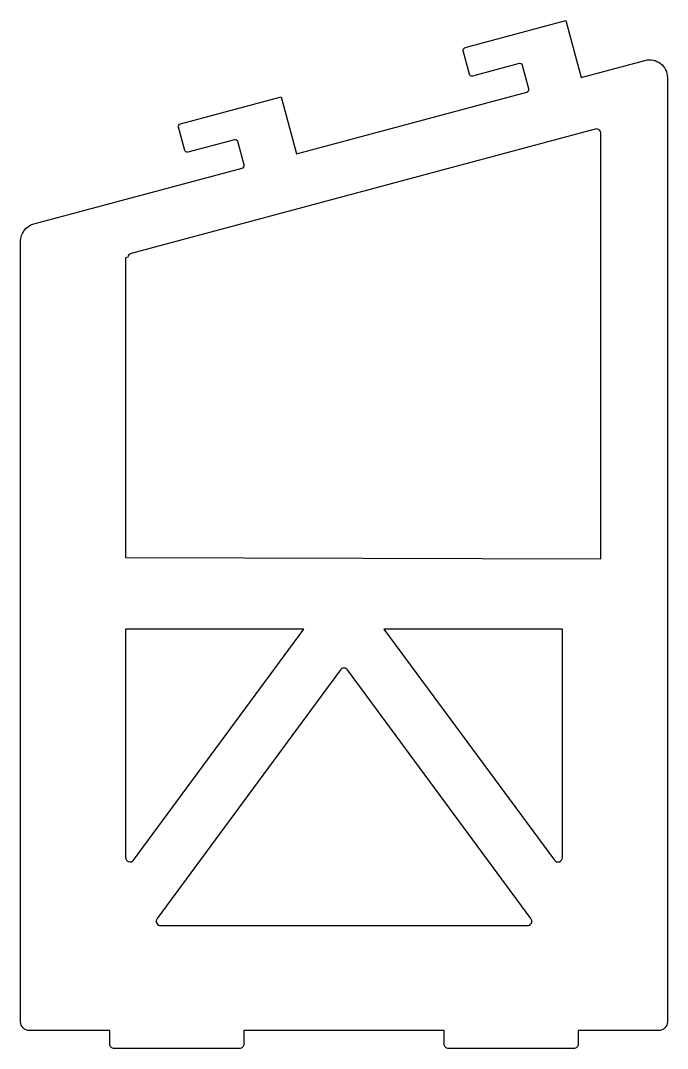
# Model space of a CAD drawing. Header units: millimetres. Extents: x 0 to 72, y -2 to 113.
import ezdxf

# ---------------------------------------------------------------- set-up
doc = ezdxf.new("R2010")
doc.units = ezdxf.units.MM
doc.layers.get('0').update_dxf_attribs({"linetype": 'CONTINUOUS'})

msp = doc.modelspace()

# ---------------------------------------------------------------- linework, layer by layer
for points in [[(1, 0, -0.414214), (0, 1), (0, 88.47, -0.339454), (1.48, 90.4), (24.82, 96.65, 0.414214), (25.04, 97.02), (24.34, 99.63, 0.414214), (23.97, 99.84), (18.75, 98.44, -0.414214), (18.39, 98.65), (17.69, 101.26, -0.414214), (17.9, 101.63), (29.2, 104.66), (30.91, 98.28), (56.7, 105.19, 0.414214), (56.91, 105.56), (56.21, 108.17, 0.414214), (55.85, 108.38), (50.63, 106.98, -0.414214), (50.26, 107.19), (49.56, 109.8, -0.414214), (49.78, 110.17), (61.08, 113.2), (62.79, 106.82), (69.93, 108.74, -0.493145), (72.44, 106.8), (72.44, 1, -0.414214), (71.44, 0), (62.44, 0), (62.44, -1.5, -0.414214), (61.94, -2), (47.94, -2, -0.414214), (47.44, -1.5), (47.44, 0), (25, 0), (25, -1.5, -0.414214), (24.5, -2), (10.5, -2, -0.414214), (10, -1.5), (10, 0)], [(11.76, 86.61), (11.76, 53.01), (65, 52.89), (65, 100.54, 0.493145), (64.37, 101.03), (12.37, 87.09, 0.302079), (12, 86.68)], [(31.74, 45), (11.76, 45), (11.76, 19.41, 0.723925), (12.66, 19.11)], [(60.69, 19.41), (60.69, 45), (40.7, 45), (59.78, 19.11, 0.723925)], [(15.69, 11.76), (56.76, 11.76, 0.615163), (57.16, 12.55), (36.62, 40.42, 0.505211), (35.82, 40.42), (15.28, 12.55, 0.615163)]]:
    msp.add_lwpolyline(points, format="xyb", close=True)

doc.saveas('drawing.dxf')
